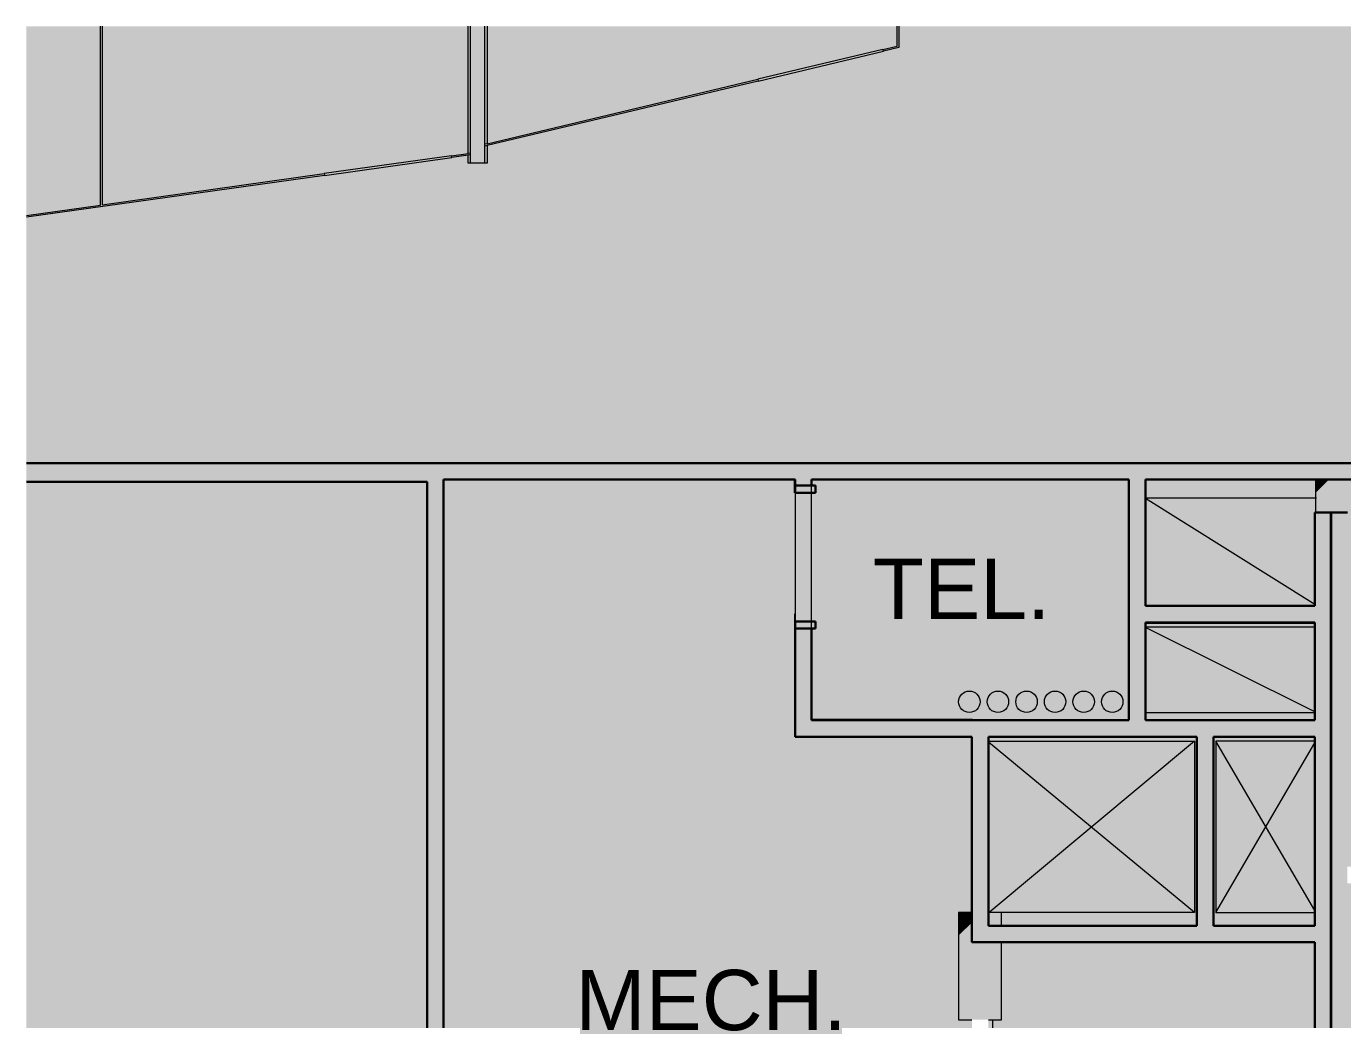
# Model space of a CAD drawing. Header units: inches. Extents: x -653 to 646, y -622 to -20.
# Drawn here: x -653.4 to -284.9, y -297.8 to -19.7 of the extents above; entities that cross this region are included whole.
import ezdxf

# ---------------------------------------------------------------- set-up
doc = ezdxf.new("R2010")
doc.units = ezdxf.units.IN
doc.header["$MEASUREMENT"] = 0
for name, color, linetype, lineweight in [('06_555 11th St_dwg', 8, 'Continuous', 9), ('A-DETL-GENF', 92, 'Continuous', 9), ('A-DOOR', 31, 'Continuous', 18), ('A-DOOR-FRAM', 31, 'Continuous', 30), ('A-WALL', 113, 'Continuous', 18), ('A-WALL-PATT', 111, 'Continuous', 18), ('C-Txt', 7, 'Continuous', 9), ('I-WALL', 2, 'Continuous', 18), ('P', 7, 'Continuous', 9), ('S', 7, 'Continuous', 9), ('S-COLHOLH', 7, 'Continuous', 9), ('W', 7, 'Continuous', 9)]:
    doc.layers.add(name, color=color, linetype=linetype, lineweight=lineweight)
doc.styles.add('Arial_1', font='arial.ttf', dxfattribs={"height": 16.875})

# ---------------------------------------------------------------- blocks, each defined once
blk = doc.blocks.new('Single Flush - OTJ_SOLIDFLUSH_ALUM-5209043-FIRST FLOOR')
at = {"layer": 'A-DOOR-FRAM', "color": 8}
for p, q in [((-20, -3.4375), (-20, 2.3125)), ((-20, 2.3125), (-18, 2.3125)), ((-18, -3.4375), (-18, 2.3125)), ((18.000004, -3.4375), (18.000004, 2.3125)), ((18.000004, 2.3125), (20.000004, 2.3125)), ((20.000004, -3.4375), (20.000004, 2.3125)), ((-20, -3.4375), (-18, -3.4375)), ((18.000004, -3.4375), (20.000004, -3.4375))]:
    blk.add_line(p, q, dxfattribs=at)
blk = doc.blocks.new('06_555 11th St_dwg-4793957-FIRST FLOOR')
at = {"layer": 'P'}
for p, q in [((2939.68, 2812.22), (2939.68, 2814.22)), ((3085.86, 2810.72), (3037.99, 2810.72)), ((3085.37, 2780.9), (3037.99, 2810.64)), ((3037.99, 2780.7), (3085.37, 2780.7)), ((3037.99, 2775.7), (3085.37, 2775.7)), ((3037.99, 2774.7), (3085.37, 2774.7)), ((3085.37, 2750.86), (3037.99, 2774.54)), ((3037.99, 2750.7), (3085.37, 2750.7)), ((2989.53, 2748.7), (3033.36, 2748.7)), ((3037.99, 2748.7), (3085.37, 2748.7)), ((3051.67, 2694.7), (2994, 2742.44)), ((3051.67, 2742.7), (2994.2, 2694.7)), ((3085.37, 2695.24), (3057.67, 2742.7)), ((3057.67, 2694.7), (3085.37, 2742.17)), ((2995.2, 2664.7), (2995.2, 2553.21))]:
    blk.add_line(p, q, dxfattribs=at)
at = {"layer": 'P', "flags": 128}
for points in [[(2994, 2742.7), (3051.67, 2742.7), (3051.67, 2694.7), (2997.68, 2694.7)], [(3085.37, 2742.7), (3057.67, 2742.7), (3057.67, 2694.7), (3085.37, 2694.7)]]:
    blk.add_lwpolyline(points, dxfattribs=at)
at = {"layer": 'P'}
for centre in [(2988.68, 2753.7), (2996.68, 2753.7), (3004.68, 2753.7), (3012.68, 2753.7), (3020.68, 2753.7), (3028.68, 2753.7)]:
    blk.add_circle(centre, 3, dxfattribs=at)
at = {"layer": 'S'}
for p, q in [((3085.68, 2806.72), (3085.68, 2815.91)), ((2985.68, 2664.7), (2989.37, 2664.7))]:
    blk.add_line(p, q, dxfattribs=at)
at = {"layer": 'S', "flags": 128}
for points in [[(2989.37, 2694.7), (2985.68, 2694.7), (2985.68, 2664.7)], [(2997.68, 2691.01), (2997.68, 2694.7), (2994, 2694.7)], [(2994, 2664.7), (2997.68, 2664.7), (2997.68, 2686.39)]]:
    blk.add_lwpolyline(points, dxfattribs=at)
at = {"layer": 'S-COLHOLH'}
for p, q in [((3085.96, 2815.91), (3085.68, 2815.63)), ((3086.32, 2815.91), (3085.68, 2815.28)), ((3086.67, 2815.91), (3085.68, 2814.92)), ((3087.02, 2815.91), (3085.68, 2814.57)), ((3087.38, 2815.91), (3085.68, 2814.22)), ((3087.73, 2815.91), (3085.68, 2813.86)), ((3088.08, 2815.91), (3085.68, 2813.51)), ((3088.44, 2815.91), (3085.68, 2813.16)), ((3088.79, 2815.91), (3085.68, 2812.8)), ((3089.14, 2815.91), (3085.68, 2812.45)), ((2985.95, 2694.7), (2985.68, 2694.44)), ((2986.3, 2694.7), (2985.68, 2694.09)), ((2986.65, 2694.7), (2985.68, 2693.73)), ((2987.01, 2694.7), (2985.68, 2693.38)), ((2987.36, 2694.7), (2985.68, 2693.03)), ((2987.71, 2694.7), (2985.68, 2692.67)), ((2988.07, 2694.7), (2985.68, 2692.32)), ((2988.42, 2694.7), (2985.68, 2691.96)), ((2988.77, 2694.7), (2985.68, 2691.61)), ((2989.13, 2694.7), (2985.68, 2691.26)), ((2989.37, 2694.59), (2985.68, 2690.9)), ((2989.37, 2694.24), (2985.68, 2690.55)), ((2989.37, 2693.88), (2985.68, 2690.2)), ((2989.37, 2693.53), (2985.68, 2689.84)), ((2989.37, 2693.18), (2985.68, 2689.49)), ((2989.37, 2692.82), (2985.68, 2689.14)), ((2989.37, 2692.47), (2985.68, 2688.78)), ((2989.37, 2692.12), (2985.68, 2688.43))]:
    blk.add_line(p, q, dxfattribs=at)
at = {"layer": 'W'}
blk.add_line((2989.53, 2748.7), (2944.5, 2748.7), dxfattribs=at)
at = {"layer": 'W', "flags": 128}
for points in [[(2939.88, 2814.22), (2939.68, 2814.22), (2939.68, 2815.91)], [(2939.88, 2778.22), (2939.68, 2778.22), (2939.68, 2744.7), (2939.88, 2744.7)]]:
    blk.add_lwpolyline(points, dxfattribs=at)
at = {"layer": 'C-Txt', "char_height": 16.875, "attachment_point": 1, "line_spacing_factor": 0.938532, "style": 'Arial_1'}
for s, insert, width in [('TEL.', (2961.6, 2793.78), 59.2898), ('MECH.', (2878.41, 2678.64), 90.1699)]:
    blk.add_mtext(s, dxfattribs=dict(at, insert=insert, width=width))

msp = doc.modelspace()

# ---------------------------------------------------------------- hatches: boundary and pattern name
at = {"layer": 'A-DETL-GENF'}
h = msp.add_hatch(color=254, dxfattribs=at)
h.paths.add_polyline_path([(-653.39, -622.4), (614.42, -622.4), (614.42, -482.36), (532.68, -482.37), (532.68, -557.54), (-617.47, -557.54), (-617.47, -516.92), (-653.39, -516.92), (-653.39, -571.97)], flags=0)
h.paths.add_polyline_path([(-617.47, -511.67), (-617.47, -451.04), (-630.09, -451.04), (-630.09, -445.79), (-541.22, -445.79), (-541.22, -147.23), (-653.39, -147.23), (-653.39, -303.04), (-541.59, -303.04), (-541.59, -308.29), (-653.39, -308.29), (-653.39, -309.3), (-632.37, -309.3), (-632.37, -334.67), (-541.59, -334.67), (-541.59, -339.92), (-653.39, -339.92), (-653.39, -511.67), (-618.41, -511.67)], flags=0)
h.paths.add_polyline_path([(-394.7, -481.62), (-394.7, -464.68), (-382.7, -464.68), (-382.7, -477.74), (-178.64, -477.74), (-178.64, -440.79), (-174.22, -440.79), (-174.22, -398.79), (-178.64, -398.79), (-178.64, -332.79), (-174.22, -332.79), (-174.22, -290.79), (-178.64, -290.79), (-178.64, -224.98), (-174.22, -224.98), (-174.22, -182.79), (-178.64, -182.79), (-178.64, -146.61), (-340.08, -146.61), (-340.08, -181.98), (-292.7, -181.98), (-292.7, -155.79), (-283.57, -155.79), (-283.57, -254.98), (-189.39, -254.98), (-189.39, -155.79), (-184.39, -155.79), (-184.39, -358.79), (-189.39, -358.79), (-189.39, -259.61), (-283.57, -259.61), (-283.57, -358.79), (-292.7, -358.79), (-292.7, -276.12), (-388.7, -276.12), (-388.7, -218.61), (-438.19, -218.61), (-438.19, -188.29), (-433.57, -188.29), (-433.57, -213.98), (-344.71, -213.98), (-344.71, -146.61), (-433.57, -146.61), (-433.57, -148.29), (-438.19, -148.29), (-438.19, -146.61), (-536.59, -146.61), (-536.59, -339.98), (-515.34, -339.98), (-515.34, -476.99), (-448.19, -476.99), (-448.19, -468.3), (-443.57, -468.3), (-443.57, -428.3), (-448.19, -428.3), (-448.19, -397.3), (-388.7, -397.3), (-388.7, -297.81), (-384.07, -297.81), (-384.07, -409.3), (-382.7, -409.3), (-382.7, -424.68), (-394.7, -424.68), (-394.72, -481.62)], flags=0)
h.paths.add_polyline_path([(614.42, -477.73), (614.42, -146.04), (521.36, -146.04), (521.36, -387.04), (483.93, -387.04), (483.93, -407.79), (555.8, -407.79), (555.8, -391.92), (521.6, -391.92), (521.6, -387.29), (593.1, -387.29), (593.1, -391.92), (560.43, -391.92), (560.43, -435.04), (555.8, -435.04), (555.8, -475.04), (560.43, -475.04), (560.43, -477.73), (611.45, -477.73)], flags=0)
h.paths.add_polyline_path([(77.76, -477.73), (215.86, -477.73), (215.86, -421.04), (219.36, -421.04), (219.36, -477.73), (313.61, -477.73), (313.61, -425.54), (373.36, -425.54), (373.36, -337.54), (346.86, -337.54), (346.86, -200.11), (293.61, -200.11), (293.61, -186.61), (194.93, -186.61), (194.93, -191.47), (190.3, -191.47), (190.3, -181.29), (194.93, -181.29), (194.93, -181.98), (293.61, -181.98), (293.61, -155.48), (356.36, -155.48), (356.36, -158.54), (379.86, -158.54), (379.86, -146.04), (194.93, -146.04), (194.93, -147.29), (190.3, -147.29), (190.3, -146.04), (171.36, -146.04), (171.36, -143.29), (96.36, -143.29), (96.36, -146.04), (-36.14, -146.04), (-36.14, -182.79), (-41.14, -182.79), (-41.14, -224.79), (-36.14, -224.79), (-36.14, -290.79), (-41.14, -290.79), (-41.14, -332.79), (-36.14, -332.79), (-36.14, -398.79), (-41.14, -398.79), (-41.14, -440.79), (-36.14, -440.79), (-36.14, -477.73), (-8.39, -477.73), (-8.39, -473.54), (47.61, -473.54), (47.61, -477.73), (77.55, -477.73)], flags=0)
h.paths.add_polyline_path([(379.36, -477.73), (379.36, -429.04), (317.11, -429.04), (317.11, -477.73)], flags=0)
h.paths.add_polyline_path([(444.05, -477.73), (444.05, -476.04), (448.68, -476.04), (448.68, -436.04), (444.05, -436.04), (444.05, -387.04), (430.86, -387.04), (430.86, -383.54), (502.36, -383.54), (502.36, -146.04), (383.36, -146.04), (383.36, -162.04), (356.36, -162.04), (356.36, -192.04), (383.61, -192.04), (383.61, -195.54), (356.36, -195.54), (356.36, -334.04), (383.61, -334.04), (383.61, -337.54), (382.86, -337.54), (382.86, -383.54), (395.11, -383.54), (395.11, -387.04), (382.86, -387.04), (382.86, -477.73)], flags=0)
h.paths.add_polyline_path([(-528.64, -476.99), (-519.97, -476.99), (-519.97, -344.61), (-532.22, -344.61), (-532.22, -476.99)], flags=0)
h.paths.add_polyline_path([(-189.39, -467.79), (-189.39, -370.79), (-184.39, -370.79), (-184.39, -467.79)], flags=0)
h.paths.add_polyline_path([(-288.07, -467.79), (-292.7, -467.79), (-292.7, -370.79), (-283.57, -370.79), (-283.57, -467.79)], flags=0)
h.paths.add_polyline_path([(70.11, -467.79), (70.11, -370.79), (73.61, -370.79), (73.61, -467.79)], flags=0)
h.paths.add_polyline_path([(77.55, -467.79), (74.05, -467.79), (74.05, -370.79), (77.55, -370.79), (77.55, -465.14)], flags=0)
h.paths.add_polyline_path([(-25.89, -467.79), (-30.89, -467.79), (-30.89, -370.79), (-25.89, -370.79), (-25.89, -461.79)], flags=0)
h.paths.add_polyline_path([(-234.09, -461.79), (-264.89, -461.79), (-264.89, -377.79), (-190.64, -377.79), (-190.64, -398.79), (-197.64, -398.79), (-197.64, -381.29), (-261.39, -381.29), (-261.39, -458.29), (-197.64, -458.29), (-197.64, -440.79), (-190.64, -440.79), (-190.64, -461.79), (-200.39, -461.79)], flags=0)
h.paths.add_polyline_path([(47.61, -461.79), (-24.14, -461.79), (-24.14, -440.79), (-17.14, -440.79), (-17.14, -458.29), (46.61, -458.29), (46.61, -381.29), (-17.14, -381.29), (-17.14, -398.79), (-24.14, -398.79), (-24.14, -377.79), (50.11, -377.79), (50.11, -461.79)], flags=0)
h.paths.add_polyline_path([(477.02, -407.79), (479.3, -407.79), (479.3, -387.04), (448.68, -387.04), (448.68, -407.79), (476.72, -407.79)], flags=0)
h.paths.add_polyline_path([(215.86, -381.04), (215.86, -366.79), (77.76, -366.79), (77.76, -359.79), (183.01, -359.79), (183.01, -363.29), (219.36, -363.29), (219.36, -381.04)], flags=0)
h.paths.add_polyline_path([(-200.39, -370.79), (-268.39, -370.79), (-268.39, -361.79), (-200.39, -361.79)], flags=0)
h.paths.add_polyline_path([(46.61, -369.79), (-14.39, -369.79), (-14.39, -360.79), (47.61, -360.79), (47.61, -369.79)], flags=0)
h.paths.add_polyline_path([(70.11, -358.79), (69.86, -358.79), (69.86, -260.11), (-25.89, -260.11), (-25.89, -358.79), (-30.89, -358.79), (-30.89, -155.79), (-25.89, -155.79), (-25.89, -255.48), (69.86, -255.48), (69.86, -155.79), (73.36, -155.79), (73.36, -358.79)], flags=0)
h.paths.add_polyline_path([(73.86, -358.79), (73.86, -155.79), (77.36, -155.79), (77.36, -236.17), (182.76, -236.17), (182.76, -245.42), (77.36, -245.42), (77.36, -358.79), (74.05, -358.79)], flags=0)
h.paths.add_polyline_path([(-264.89, -353.79), (-264.89, -269.79), (-190.64, -269.79), (-190.64, -290.79), (-197.64, -290.79), (-197.64, -273.29), (-261.39, -273.29), (-261.39, -350.29), (-197.64, -350.29), (-197.64, -332.79), (-190.64, -332.79), (-190.64, -353.79), (-261.39, -353.79)], flags=0)
h.paths.add_polyline_path([(50.11, -353.79), (-24.14, -353.79), (-24.14, -332.79), (-17.14, -332.79), (-17.14, -350.29), (46.61, -350.29), (46.61, -273.29), (-17.14, -273.29), (-17.14, -290.79), (-24.14, -290.79), (-24.14, -269.79), (50.11, -269.79), (50.11, -350.29)], flags=0)
h.paths.add_polyline_path([(186.86, -337.79), (186.86, -262.79), (190.36, -262.79), (190.36, -337.79)], flags=0)
h.paths.add_polyline_path([(194.36, -337.79), (190.86, -337.79), (190.86, -262.79), (194.36, -262.79), (194.36, -321.05)], flags=0)
h.paths.add_polyline_path([(-296.59, -271.5), (-292.7, -271.5), (-292.7, -218.61), (-321.09, -218.61), (-321.09, -271.5), (-306.27, -271.5)], flags=0)
h.paths.add_polyline_path([(-325.72, -271.5), (-325.72, -218.61), (-384.07, -218.61), (-384.07, -271.5), (-331.3, -271.5)], flags=0)
h.paths.add_polyline_path([(-199.04, -245.79), (-264.89, -245.79), (-264.89, -161.79), (-190.64, -161.79), (-190.64, -182.79), (-197.64, -182.79), (-197.64, -165.29), (-261.39, -165.29), (-261.39, -242.29), (-197.64, -242.29), (-197.64, -224.79), (-190.64, -224.79), (-190.64, -245.79), (-197.64, -245.79)], flags=0)
h.paths.add_polyline_path([(46.61, -245.79), (-24.14, -245.79), (-24.14, -224.79), (-17.14, -224.79), (-17.14, -242.29), (46.61, -242.29), (46.61, -165.29), (-17.14, -165.29), (-17.14, -182.79), (-24.14, -182.79), (-24.14, -161.79), (50.11, -161.79), (50.11, -245.79)], flags=0)
h.paths.add_polyline_path([(194.36, -232.47), (190.3, -232.47), (190.3, -231.47), (194.93, -231.47), (194.93, -232.47)], flags=0)
h.paths.add_polyline_path([(-292.7, -213.98), (-292.7, -186.61), (-340.08, -186.61), (-340.08, -213.98), (-295.75, -213.98)], flags=0)
h.paths.add_polyline_path([(346.86, -195.48), (346.86, -160.11), (298.24, -160.11), (298.24, -195.48), (316.39, -195.48)], flags=0)
h.paths.add_polyline_path([(-8.39, -151.36), (-8.39, -146.73), (47.61, -146.73), (47.61, -151.36), (46.61, -151.36)], flags=0)
h.paths.add_polyline_path([(297.47, -142.54), (614.42, -142.54), (614.42, -19.69), (-43.64, -19.69), (-43.64, -80.23), (188.43, -80.23), (188.43, -80.29), (188.61, -80.29), (188.61, -142.54), (257.67, -142.54)], flags=0)
h.paths.add_polyline_path([(-448.48, -141.98), (-178.45, -141.98), (-178.44, -141.79), (-176.39, -141.79), (-176.39, -82.29), (-50.39, -82.29), (-50.39, -80.29), (-50.14, -80.29), (-50.14, -19.69), (-653.39, -19.69), (-653.39, -141.98), (-494.92, -141.98)], flags=0)
at = {"layer": 'A-WALL-PATT', "lineweight": 9}
for points in [[(-569.96, -147.23), (-541.22, -147.23), (-541.22, -141.98), (-653.39, -141.98), (-653.39, -147.23), (-632.37, -147.23)], [(-541.22, -344.61), (-536.59, -344.61), (-536.59, -141.98), (-541.22, -141.98), (-541.22, -321.05)], [(-175.89, -146.61), (-173.82, -146.61), (-173.82, -141.98), (-536.59, -141.98), (-536.59, -146.61), (-177.96, -146.61)], [(-340.08, -213.98), (-340.08, -146.61), (-344.71, -146.61), (-344.71, -213.98)], [(-288.2, -358.79), (-288.2, -356.43), (-288.07, -358.79), (-288.07, -155.79), (-288.15, -156.83), (-288.13, -157.24), (-288.2, -158.92), (-288.2, -155.79), (-292.7, -155.79), (-292.7, -358.79)], [(-339.48, -186.61), (-292.7, -186.61), (-292.7, -181.98), (-340.08, -181.98), (-340.08, -186.61)], [(-292.7, -218.61), (-292.7, -213.98), (-433.57, -213.98), (-433.57, -218.61), (-295.5, -218.61)], [(-384.07, -276.12), (-384.07, -218.61), (-388.7, -218.61), (-388.7, -276.12)], [(-321.09, -271.5), (-321.09, -218.61), (-325.72, -218.61), (-325.72, -271.5)], [(-292.7, -276.12), (-292.7, -271.5), (-384.07, -271.5), (-384.07, -276.12), (-336.44, -276.12)]]:
    msp.add_hatch(color=7, dxfattribs=at).paths.add_polyline_path(points, flags=0)
h = msp.add_hatch(color=7, dxfattribs=at)
h.paths.add_polyline_path([(-433.57, -218.61), (-433.57, -188.29), (-438.19, -188.29), (-438.19, -218.61)], flags=0)
h.paths.add_polyline_path([(-438.19, -148.29), (-433.57, -148.29), (-433.57, -146.61), (-438.19, -146.61)], flags=0)
h = msp.add_hatch(color=7, dxfattribs=at)
h.paths.add_polyline_path([(-288.07, -155.79), (-288.2, -155.79), (-288.2, -158.92), (-288.13, -157.24), (-288.15, -156.83)], flags=0)
h.paths.add_polyline_path([(-288.07, -358.79), (-283.57, -358.79), (-283.57, -155.79), (-288.07, -155.79), (-288.07, -356.11)], flags=0)
h.paths.add_polyline_path([(-288.07, -358.79), (-288.2, -356.43), (-288.2, -358.79)], flags=0)

# ---------------------------------------------------------------- linework, layer by layer
at = {"layer": 'A-WALL'}
for p, q in [((-529.05, -58.03), (-529.05, -19.69)), ((-525.05, -58.03), (-525.05, -19.69)), ((-529.05, -55.17), (-529.67, -55.26)), ((-524.42, -52.58), (-525.05, -52.73)), ((-524.42, -53.09), (-525.05, -53.24)), ((-529.05, -55.67), (-529.67, -55.76))]:
    msp.add_line(p, q, dxfattribs=at)
at = {"layer": 'A-WALL', "color": 8, "lineweight": 30}
for p, q in [((-541.22, -141.98), (-178.45, -141.98)), ((-541.22, -445.79), (-541.22, -147.23)), ((-536.59, -146.61), (-536.59, -339.98)), ((-438.19, -146.61), (-536.59, -146.61)), ((-438.19, -148.29), (-438.19, -146.61)), ((-344.71, -146.61), (-433.57, -146.61)), ((-433.57, -146.61), (-433.57, -148.29)), ((-344.71, -213.98), (-344.71, -146.61)), ((-178.64, -146.61), (-340.08, -146.61)), ((-340.08, -146.61), (-340.08, -181.98)), ((-433.57, -148.29), (-438.19, -148.29)), ((-292.7, -181.98), (-292.7, -155.79)), ((-292.7, -155.79), (-283.57, -155.79)), ((-288.2, -358.79), (-288.2, -155.79)), ((-288.07, -155.79), (-288.07, -358.79)), ((-340.08, -181.98), (-292.7, -181.98)), ((-340.08, -186.61), (-340.08, -213.98)), ((-292.7, -186.61), (-340.08, -186.61)), ((-292.7, -213.98), (-292.7, -186.61)), ((-438.19, -218.61), (-438.19, -188.29)), ((-438.19, -188.29), (-433.57, -188.29)), ((-433.57, -188.29), (-433.57, -213.98)), ((-433.57, -213.98), (-344.71, -213.98)), ((-340.08, -213.98), (-292.7, -213.98)), ((-388.7, -218.61), (-438.19, -218.61)), ((-388.7, -276.12), (-388.7, -218.61)), ((-325.72, -218.61), (-384.07, -218.61)), ((-384.07, -218.61), (-384.07, -271.5)), ((-325.72, -271.5), (-325.72, -218.61)), ((-292.7, -218.61), (-321.09, -218.61)), ((-321.09, -218.61), (-321.09, -271.5)), ((-292.7, -271.5), (-292.7, -218.61)), ((-384.07, -271.5), (-325.72, -271.5)), ((-321.09, -271.5), (-292.7, -271.5)), ((-292.7, -276.12), (-388.7, -276.12)), ((-292.7, -358.79), (-292.7, -276.12))]:
    msp.add_line(p, q, dxfattribs=at)
at = {"layer": 'A-WALL', "lineweight": 9}
for p, q in [((-438.19, -148.29), (-438.19, -188.29)), ((-433.57, -188.29), (-433.57, -148.29))]:
    msp.add_line(p, q, dxfattribs=at)
at = {"layer": 'I-WALL'}
for p, q in [((-632.64, -69.73), (-632.64, -19.69)), ((-632.14, -19.69), (-632.14, -69.66)), ((-529.67, -55.26), (-529.67, -19.69)), ((-524.42, -19.69), (-524.42, -52.58)), ((-409.64, -25.25), (-409.64, -19.69)), ((-409.14, -19.69), (-409.14, -25.64)), ((-413.58, -26.19), (-409.64, -25.25)), ((-409.14, -25.64), (-413.46, -26.67)), ((-413.46, -26.67), (-413.58, -26.19)), ((-524.42, -52.58), (-448.6, -34.53)), ((-448.48, -35.01), (-524.42, -53.09)), ((-448.6, -34.53), (-448.48, -35.01)), ((-534.38, -55.92), (-529.67, -55.26)), ((-524.42, -53.09), (-524.42, -58.03)), ((-534.31, -56.41), (-534.38, -55.92)), ((-529.67, -55.76), (-534.31, -56.41)), ((-529.67, -58.03), (-529.67, -55.76)), ((-524.42, -58.03), (-529.67, -58.03)), ((-569.96, -61.42), (-653.39, -73.15)), ((-632.14, -69.66), (-570.03, -60.93)), ((-570.03, -60.93), (-569.96, -61.42)), ((-653.39, -72.64), (-632.64, -69.73))]:
    msp.add_line(p, q, dxfattribs=at)
at = {"layer": 'I-WALL', "lineweight": 9}
for p, q in [((-413.58, -26.19), (-448.6, -34.53)), ((-448.48, -35.01), (-413.46, -26.67)), ((-534.38, -55.92), (-570.03, -60.93)), ((-569.96, -61.42), (-534.31, -56.41))]:
    msp.add_line(p, q, dxfattribs=at)
at = {"layer": 'I-WALL', "color": 8, "lineweight": 30}
for p, q in [((-653.39, -141.98), (-541.22, -141.98)), ((-541.22, -147.23), (-653.39, -147.23))]:
    msp.add_line(p, q, dxfattribs=at)

# ---------------------------------------------------------------- block references
at = {"layer": '06_555 11th St_dwg', "color": 7}
msp.add_blockref('06_555 11th St_dwg-4793957-FIRST FLOOR', (-3378.07, -2962.51), dxfattribs=at)
at = {"layer": 'A-DOOR', "rotation": 89.99999999999993}
msp.add_blockref('Single Flush - OTJ_SOLIDFLUSH_ALUM-5209043-FIRST FLOOR', (-435.88, -168.29), dxfattribs=at)

doc.saveas('drawing.dxf')
